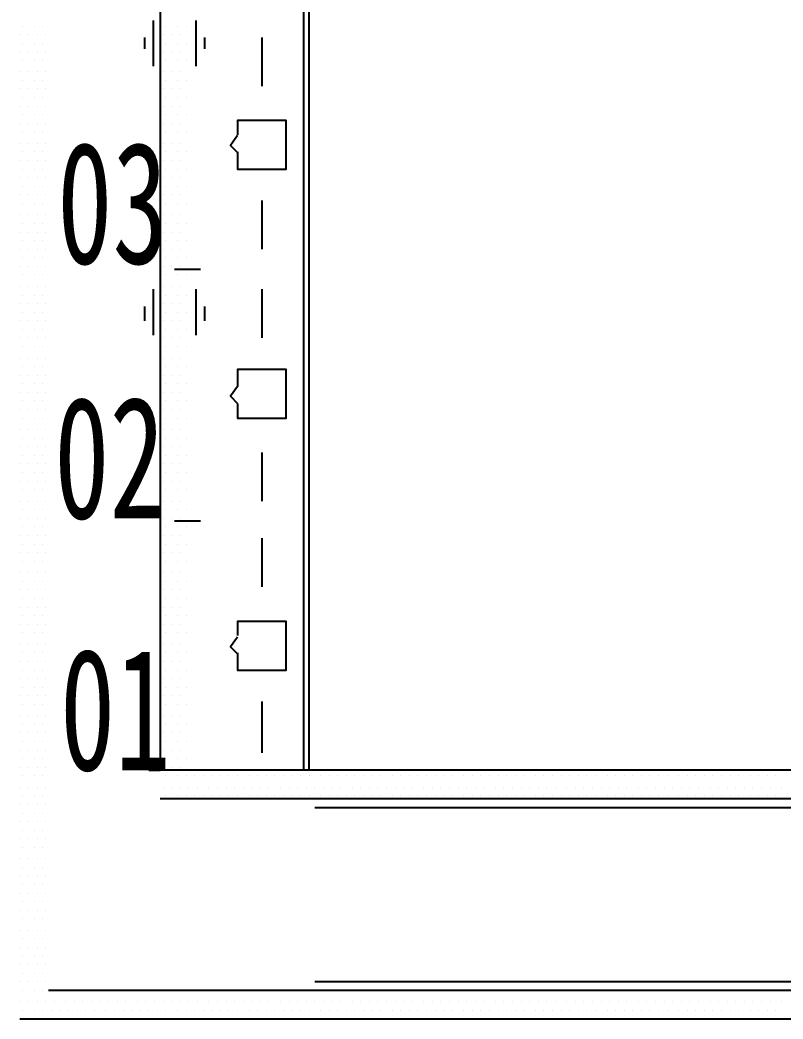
# Model space of a CAD drawing. Header units: metres. Extents: x 17 to 1264, y 17 to 859.
# Drawn here: x 324.4 to 362.8, y 132.3 to 182.6 of the extents above; entities that cross this region are included whole.
import ezdxf

# ---------------------------------------------------------------- set-up
doc = ezdxf.new("R2010")
doc.units = ezdxf.units.M
for name, color, linetype in [('LINES', 7, 'Continuous'), ('POLYLINES', 4, 'Continuous'), ('RECTS', 7, 'Continuous'), ('TEXTS', 3, 'Continuous')]:
    doc.layers.add(name, color=color, linetype=linetype)

msp = doc.modelspace()

# ---------------------------------------------------------------- linework, layer by layer
at = {"layer": 'LINES'}
for p, q in [((338.97, 144.86), (338.97, 740.16)), ((331.12, 182.59), (331.12, 180.29)), ((333.28, 182.59), (333.28, 180.29)), ((324.57, 182.3), (324.57, 182.3)), ((325.15, 182.3), (325.15, 182.3)), ((325.58, 182.3), (325.58, 182.3)), ((331.77, 182.3), (331.77, 182.3)), ((332.35, 182.3), (332.35, 182.3)), ((332.78, 182.3), (332.78, 182.3)), ((324.43, 181.87), (324.43, 181.87)), ((324.86, 181.87), (324.86, 181.87)), ((325.29, 181.87), (325.29, 181.87)), ((325.72, 181.87), (325.72, 181.87)), ((330.69, 181.73), (330.69, 181.15)), ((331.63, 181.87), (331.63, 181.87)), ((332.06, 181.87), (332.06, 181.87)), ((332.49, 181.87), (332.49, 181.87)), ((333.71, 181.73), (333.71, 181.15)), ((336.59, 181.73), (336.59, 179.28)), ((324.43, 181.01), (324.43, 181.01)), ((324.57, 181.44), (324.57, 181.44)), ((324.86, 181.01), (324.86, 181.01)), ((325.15, 181.44), (325.15, 181.44)), ((325.29, 181.01), (325.29, 181.01)), ((325.58, 181.44), (325.58, 181.44)), ((325.72, 181.01), (325.72, 181.01)), ((331.63, 181.01), (331.63, 181.01)), ((331.77, 181.44), (331.77, 181.44)), ((332.06, 181.01), (332.06, 181.01)), ((332.35, 181.44), (332.35, 181.44)), ((332.49, 181.01), (332.49, 181.01)), ((332.78, 181.44), (332.78, 181.44)), ((324.57, 180.58), (324.57, 180.58)), ((325.15, 180.58), (325.15, 180.58)), ((325.58, 180.58), (325.58, 180.58)), ((331.77, 180.58), (331.77, 180.58)), ((332.35, 180.58), (332.35, 180.58)), ((332.78, 180.58), (332.78, 180.58)), ((324.43, 180), (324.43, 180)), ((324.86, 180), (324.86, 180)), ((325.29, 180), (325.29, 180)), ((325.72, 180), (325.72, 180)), ((331.63, 180), (331.63, 180)), ((332.06, 180), (332.06, 180)), ((332.49, 180), (332.49, 180)), ((324.57, 179.57), (324.57, 179.57)), ((325.15, 179.57), (325.15, 179.57)), ((325.58, 179.57), (325.58, 179.57)), ((331.77, 179.57), (331.77, 179.57)), ((332.35, 179.57), (332.35, 179.57)), ((332.78, 179.57), (332.78, 179.57)), ((324.43, 179.14), (324.43, 179.14)), ((324.86, 179.14), (324.86, 179.14)), ((325.29, 179.14), (325.29, 179.14)), ((325.72, 179.14), (325.72, 179.14)), ((331.63, 179.14), (331.63, 179.14)), ((332.06, 179.14), (332.06, 179.14)), ((332.49, 179.14), (332.49, 179.14)), ((324.57, 178.7), (324.57, 178.7)), ((325.15, 178.7), (325.15, 178.7)), ((325.58, 178.7), (325.58, 178.7)), ((331.77, 178.7), (331.77, 178.7)), ((332.35, 178.7), (332.35, 178.7)), ((332.78, 178.7), (332.78, 178.7)), ((324.43, 178.27), (324.43, 178.27)), ((324.86, 178.27), (324.86, 178.27)), ((325.29, 178.27), (325.29, 178.27)), ((325.72, 178.27), (325.72, 178.27)), ((331.63, 178.27), (331.63, 178.27)), ((332.06, 178.27), (332.06, 178.27)), ((332.49, 178.27), (332.49, 178.27)), ((324.57, 177.84), (324.57, 177.84)), ((325.15, 177.84), (325.15, 177.84)), ((325.58, 177.84), (325.58, 177.84)), ((331.77, 177.84), (331.77, 177.84)), ((332.35, 177.84), (332.35, 177.84)), ((332.78, 177.84), (332.78, 177.84)), ((324.43, 177.41), (324.43, 177.41)), ((324.57, 176.98), (324.57, 176.98)), ((324.86, 177.41), (324.86, 177.41)), ((325.15, 176.98), (325.15, 176.98)), ((325.29, 177.41), (325.29, 177.41)), ((325.58, 176.98), (325.58, 176.98)), ((325.72, 177.41), (325.72, 177.41)), ((331.63, 177.41), (331.63, 177.41)), ((331.77, 176.98), (331.77, 176.98)), ((332.06, 177.41), (332.06, 177.41)), ((332.35, 176.98), (332.35, 176.98)), ((332.49, 177.41), (332.49, 177.41)), ((332.78, 176.98), (332.78, 176.98)), ((324.43, 176.4), (324.43, 176.4)), ((324.57, 175.97), (324.57, 175.97)), ((324.86, 176.4), (324.86, 176.4)), ((325.15, 175.97), (325.15, 175.97)), ((325.29, 176.4), (325.29, 176.4)), ((325.58, 175.97), (325.58, 175.97)), ((325.72, 176.4), (325.72, 176.4)), ((331.63, 176.4), (331.63, 176.4)), ((331.77, 175.97), (331.77, 175.97)), ((332.06, 176.4), (332.06, 176.4)), ((332.35, 175.97), (332.35, 175.97)), ((332.49, 176.4), (332.49, 176.4)), ((332.78, 175.97), (332.78, 175.97)), ((324.43, 175.54), (324.43, 175.54)), ((324.86, 175.54), (324.86, 175.54)), ((325.29, 175.54), (325.29, 175.54)), ((325.72, 175.54), (325.72, 175.54)), ((331.63, 175.54), (331.63, 175.54)), ((332.06, 175.54), (332.06, 175.54)), ((332.49, 175.54), (332.49, 175.54)), ((324.57, 175.1), (324.57, 175.1)), ((325.15, 175.1), (325.15, 175.1)), ((325.58, 175.1), (325.58, 175.1)), ((331.77, 175.1), (331.77, 175.1)), ((332.35, 175.1), (332.35, 175.1)), ((332.78, 175.1), (332.78, 175.1)), ((324.43, 174.67), (324.43, 174.67)), ((324.86, 174.67), (324.86, 174.67)), ((325.29, 174.67), (325.29, 174.67)), ((325.72, 174.67), (325.72, 174.67)), ((331.63, 174.67), (331.63, 174.67)), ((332.06, 174.67), (332.06, 174.67)), ((332.49, 174.67), (332.49, 174.67)), ((324.57, 174.24), (324.57, 174.24)), ((325.15, 174.24), (325.15, 174.24)), ((325.58, 174.24), (325.58, 174.24)), ((331.77, 174.24), (331.77, 174.24)), ((332.35, 174.24), (332.35, 174.24)), ((332.78, 174.24), (332.78, 174.24)), ((324.43, 173.81), (324.43, 173.81)), ((324.86, 173.81), (324.86, 173.81)), ((325.29, 173.81), (325.29, 173.81)), ((325.72, 173.81), (325.72, 173.81)), ((331.63, 173.81), (331.63, 173.81)), ((332.06, 173.81), (332.06, 173.81)), ((332.49, 173.81), (332.49, 173.81)), ((336.59, 173.52), (336.59, 171.07)), ((324.57, 173.38), (324.57, 173.38)), ((325.15, 173.38), (325.15, 173.38)), ((325.58, 173.38), (325.58, 173.38)), ((331.77, 173.38), (331.77, 173.38)), ((332.35, 173.38), (332.35, 173.38)), ((332.78, 173.38), (332.78, 173.38)), ((324.43, 172.8), (324.43, 172.8)), ((324.86, 172.8), (324.86, 172.8)), ((325.29, 172.8), (325.29, 172.8)), ((325.72, 172.8), (325.72, 172.8)), ((331.63, 172.8), (331.63, 172.8)), ((332.06, 172.8), (332.06, 172.8)), ((332.49, 172.8), (332.49, 172.8)), ((324.43, 171.94), (324.43, 171.94)), ((324.57, 172.37), (324.57, 172.37)), ((324.86, 171.94), (324.86, 171.94)), ((325.15, 172.37), (325.15, 172.37)), ((325.29, 171.94), (325.29, 171.94)), ((325.58, 172.37), (325.58, 172.37)), ((325.72, 171.94), (325.72, 171.94)), ((331.63, 171.94), (331.63, 171.94)), ((331.77, 172.37), (331.77, 172.37)), ((332.06, 171.94), (332.06, 171.94)), ((332.35, 172.37), (332.35, 172.37)), ((332.49, 171.94), (332.49, 171.94)), ((332.78, 172.37), (332.78, 172.37)), ((324.57, 171.5), (324.57, 171.5)), ((325.15, 171.5), (325.15, 171.5)), ((325.58, 171.5), (325.58, 171.5)), ((331.77, 171.5), (331.77, 171.5)), ((332.35, 171.5), (332.35, 171.5)), ((332.78, 171.5), (332.78, 171.5)), ((324.43, 171.07), (324.43, 171.07)), ((324.86, 171.07), (324.86, 171.07)), ((325.29, 171.07), (325.29, 171.07)), ((325.72, 171.07), (325.72, 171.07)), ((331.63, 171.07), (331.63, 171.07)), ((332.06, 171.07), (332.06, 171.07)), ((332.49, 171.07), (332.49, 171.07)), ((324.57, 170.64), (324.57, 170.64)), ((325.15, 170.64), (325.15, 170.64)), ((325.58, 170.64), (325.58, 170.64)), ((331.77, 170.64), (331.77, 170.64)), ((332.35, 170.64), (332.35, 170.64)), ((332.78, 170.64), (332.78, 170.64)), ((324.43, 170.21), (324.43, 170.21)), ((324.86, 170.21), (324.86, 170.21)), ((325.29, 170.21), (325.29, 170.21)), ((325.72, 170.21), (325.72, 170.21)), ((331.63, 170.21), (331.63, 170.21)), ((332.06, 170.21), (332.06, 170.21)), ((333.5, 170.06), (332.2, 170.06)), ((332.49, 170.21), (332.49, 170.21)), ((324.57, 169.78), (324.57, 169.78)), ((325.15, 169.78), (325.15, 169.78)), ((325.58, 169.78), (325.58, 169.78)), ((331.77, 169.78), (331.77, 169.78)), ((332.35, 169.78), (332.35, 169.78)), ((332.78, 169.78), (332.78, 169.78)), ((324.43, 169.2), (324.43, 169.2)), ((324.86, 169.2), (324.86, 169.2)), ((325.29, 169.2), (325.29, 169.2)), ((325.72, 169.2), (325.72, 169.2)), ((331.12, 169.06), (331.12, 166.75)), ((331.63, 169.2), (331.63, 169.2)), ((332.06, 169.2), (332.06, 169.2)), ((332.49, 169.2), (332.49, 169.2)), ((333.28, 169.06), (333.28, 166.75)), ((336.59, 169.06), (336.59, 166.61)), ((324.57, 168.77), (324.57, 168.77)), ((325.15, 168.77), (325.15, 168.77)), ((325.58, 168.77), (325.58, 168.77)), ((331.77, 168.77), (331.77, 168.77)), ((332.35, 168.77), (332.35, 168.77)), ((332.78, 168.77), (332.78, 168.77)), ((324.43, 168.34), (324.43, 168.34)), ((324.86, 168.34), (324.86, 168.34)), ((325.29, 168.34), (325.29, 168.34)), ((325.72, 168.34), (325.72, 168.34)), ((330.69, 168.19), (330.69, 167.47)), ((331.63, 168.34), (331.63, 168.34)), ((332.06, 168.34), (332.06, 168.34)), ((332.49, 168.34), (332.49, 168.34)), ((333.71, 168.19), (333.71, 167.47)), ((324.43, 167.47), (324.43, 167.47)), ((324.57, 167.9), (324.57, 167.9)), ((324.86, 167.47), (324.86, 167.47)), ((325.15, 167.9), (325.15, 167.9)), ((325.29, 167.47), (325.29, 167.47)), ((325.58, 167.9), (325.58, 167.9)), ((325.72, 167.47), (325.72, 167.47)), ((331.63, 167.47), (331.63, 167.47)), ((331.77, 167.9), (331.77, 167.9)), ((332.06, 167.47), (332.06, 167.47)), ((332.35, 167.9), (332.35, 167.9)), ((332.49, 167.47), (332.49, 167.47)), ((332.78, 167.9), (332.78, 167.9)), ((324.57, 167.04), (324.57, 167.04)), ((325.15, 167.04), (325.15, 167.04)), ((325.58, 167.04), (325.58, 167.04)), ((331.77, 167.04), (331.77, 167.04)), ((332.35, 167.04), (332.35, 167.04)), ((332.78, 167.04), (332.78, 167.04)), ((324.43, 166.61), (324.43, 166.61)), ((324.86, 166.61), (324.86, 166.61)), ((325.29, 166.61), (325.29, 166.61)), ((325.72, 166.61), (325.72, 166.61)), ((331.63, 166.61), (331.63, 166.61)), ((332.06, 166.61), (332.06, 166.61)), ((332.49, 166.61), (332.49, 166.61)), ((324.57, 166.18), (324.57, 166.18)), ((325.15, 166.18), (325.15, 166.18)), ((325.58, 166.18), (325.58, 166.18)), ((331.77, 166.18), (331.77, 166.18)), ((332.35, 166.18), (332.35, 166.18)), ((332.78, 166.18), (332.78, 166.18)), ((324.43, 165.6), (324.43, 165.6)), ((324.86, 165.6), (324.86, 165.6)), ((325.29, 165.6), (325.29, 165.6)), ((325.72, 165.6), (325.72, 165.6)), ((331.63, 165.6), (331.63, 165.6)), ((332.06, 165.6), (332.06, 165.6)), ((332.49, 165.6), (332.49, 165.6)), ((324.57, 165.17), (324.57, 165.17)), ((325.15, 165.17), (325.15, 165.17)), ((325.58, 165.17), (325.58, 165.17)), ((331.77, 165.17), (331.77, 165.17)), ((332.35, 165.17), (332.35, 165.17)), ((332.78, 165.17), (332.78, 165.17)), ((324.43, 164.74), (324.43, 164.74)), ((324.86, 164.74), (324.86, 164.74)), ((325.29, 164.74), (325.29, 164.74)), ((325.72, 164.74), (325.72, 164.74)), ((331.63, 164.74), (331.63, 164.74)), ((332.06, 164.74), (332.06, 164.74)), ((332.49, 164.74), (332.49, 164.74)), ((324.57, 164.3), (324.57, 164.3)), ((325.15, 164.3), (325.15, 164.3)), ((325.58, 164.3), (325.58, 164.3)), ((331.77, 164.3), (331.77, 164.3)), ((332.35, 164.3), (332.35, 164.3)), ((332.78, 164.3), (332.78, 164.3)), ((324.43, 163.87), (324.43, 163.87)), ((324.57, 163.44), (324.57, 163.44)), ((324.86, 163.87), (324.86, 163.87)), ((325.15, 163.44), (325.15, 163.44)), ((325.29, 163.87), (325.29, 163.87)), ((325.58, 163.44), (325.58, 163.44)), ((325.72, 163.87), (325.72, 163.87)), ((331.63, 163.87), (331.63, 163.87)), ((331.77, 163.44), (331.77, 163.44)), ((332.06, 163.87), (332.06, 163.87)), ((332.35, 163.44), (332.35, 163.44)), ((332.49, 163.87), (332.49, 163.87)), ((332.78, 163.44), (332.78, 163.44)), ((324.43, 163.01), (324.43, 163.01)), ((324.86, 163.01), (324.86, 163.01)), ((325.29, 163.01), (325.29, 163.01)), ((325.72, 163.01), (325.72, 163.01)), ((331.63, 163.01), (331.63, 163.01)), ((332.06, 163.01), (332.06, 163.01)), ((332.49, 163.01), (332.49, 163.01)), ((324.57, 162.58), (324.57, 162.58)), ((325.15, 162.58), (325.15, 162.58)), ((325.58, 162.58), (325.58, 162.58)), ((331.77, 162.58), (331.77, 162.58)), ((332.35, 162.58), (332.35, 162.58)), ((332.78, 162.58), (332.78, 162.58)), ((324.43, 162), (324.43, 162)), ((324.86, 162), (324.86, 162)), ((325.29, 162), (325.29, 162)), ((325.72, 162), (325.72, 162)), ((331.63, 162), (331.63, 162)), ((332.06, 162), (332.06, 162)), ((332.49, 162), (332.49, 162)), ((324.57, 161.57), (324.57, 161.57)), ((325.15, 161.57), (325.15, 161.57)), ((325.58, 161.57), (325.58, 161.57)), ((331.77, 161.57), (331.77, 161.57)), ((332.35, 161.57), (332.35, 161.57)), ((332.78, 161.57), (332.78, 161.57)), ((324.43, 161.14), (324.43, 161.14)), ((324.86, 161.14), (324.86, 161.14)), ((325.29, 161.14), (325.29, 161.14)), ((325.72, 161.14), (325.72, 161.14)), ((331.63, 161.14), (331.63, 161.14)), ((332.06, 161.14), (332.06, 161.14)), ((332.49, 161.14), (332.49, 161.14)), ((324.57, 160.7), (324.57, 160.7)), ((325.15, 160.7), (325.15, 160.7)), ((325.58, 160.7), (325.58, 160.7)), ((331.77, 160.7), (331.77, 160.7)), ((332.35, 160.7), (332.35, 160.7)), ((332.78, 160.7), (332.78, 160.7)), ((336.59, 160.85), (336.59, 158.4)), ((324.43, 160.27), (324.43, 160.27)), ((324.86, 160.27), (324.86, 160.27)), ((325.29, 160.27), (325.29, 160.27)), ((325.72, 160.27), (325.72, 160.27)), ((331.63, 160.27), (331.63, 160.27)), ((332.06, 160.27), (332.06, 160.27)), ((332.49, 160.27), (332.49, 160.27)), ((324.43, 159.41), (324.43, 159.41)), ((324.57, 159.84), (324.57, 159.84)), ((324.86, 159.41), (324.86, 159.41)), ((325.15, 159.84), (325.15, 159.84)), ((325.29, 159.41), (325.29, 159.41)), ((325.58, 159.84), (325.58, 159.84)), ((325.72, 159.41), (325.72, 159.41)), ((331.63, 159.41), (331.63, 159.41)), ((331.77, 159.84), (331.77, 159.84)), ((332.06, 159.41), (332.06, 159.41)), ((332.35, 159.84), (332.35, 159.84)), ((332.49, 159.41), (332.49, 159.41)), ((332.78, 159.84), (332.78, 159.84)), ((324.57, 158.98), (324.57, 158.98)), ((325.15, 158.98), (325.15, 158.98)), ((325.58, 158.98), (325.58, 158.98)), ((331.77, 158.98), (331.77, 158.98)), ((332.35, 158.98), (332.35, 158.98)), ((332.78, 158.98), (332.78, 158.98)), ((324.43, 158.4), (324.43, 158.4)), ((324.86, 158.4), (324.86, 158.4)), ((325.29, 158.4), (325.29, 158.4)), ((325.72, 158.4), (325.72, 158.4)), ((331.63, 158.4), (331.63, 158.4)), ((332.06, 158.4), (332.06, 158.4)), ((332.49, 158.4), (332.49, 158.4)), ((324.57, 157.97), (324.57, 157.97)), ((325.15, 157.97), (325.15, 157.97)), ((325.58, 157.97), (325.58, 157.97)), ((331.77, 157.97), (331.77, 157.97)), ((332.35, 157.97), (332.35, 157.97)), ((332.78, 157.97), (332.78, 157.97)), ((324.43, 157.54), (324.43, 157.54)), ((324.86, 157.54), (324.86, 157.54)), ((325.29, 157.54), (325.29, 157.54)), ((325.72, 157.54), (325.72, 157.54)), ((331.63, 157.54), (331.63, 157.54)), ((332.06, 157.54), (332.06, 157.54)), ((333.5, 157.39), (332.2, 157.39)), ((332.49, 157.54), (332.49, 157.54)), ((324.57, 157.1), (324.57, 157.1)), ((325.15, 157.1), (325.15, 157.1)), ((325.58, 157.1), (325.58, 157.1)), ((331.77, 157.1), (331.77, 157.1)), ((332.35, 157.1), (332.35, 157.1)), ((332.78, 157.1), (332.78, 157.1)), ((324.43, 156.67), (324.43, 156.67)), ((324.86, 156.67), (324.86, 156.67)), ((325.29, 156.67), (325.29, 156.67)), ((325.72, 156.67), (325.72, 156.67)), ((331.63, 156.67), (331.63, 156.67)), ((332.06, 156.67), (332.06, 156.67)), ((332.49, 156.67), (332.49, 156.67)), ((336.59, 156.53), (336.59, 154.08)), ((324.57, 156.24), (324.57, 156.24)), ((325.15, 156.24), (325.15, 156.24)), ((325.58, 156.24), (325.58, 156.24)), ((331.77, 156.24), (331.77, 156.24)), ((332.35, 156.24), (332.35, 156.24)), ((332.78, 156.24), (332.78, 156.24)), ((324.43, 155.81), (324.43, 155.81)), ((324.57, 155.38), (324.57, 155.38)), ((324.86, 155.81), (324.86, 155.81)), ((325.15, 155.38), (325.15, 155.38)), ((325.29, 155.81), (325.29, 155.81)), ((325.58, 155.38), (325.58, 155.38)), ((325.72, 155.81), (325.72, 155.81)), ((331.63, 155.81), (331.63, 155.81)), ((331.77, 155.38), (331.77, 155.38)), ((332.06, 155.81), (332.06, 155.81)), ((332.35, 155.38), (332.35, 155.38)), ((332.49, 155.81), (332.49, 155.81)), ((332.78, 155.38), (332.78, 155.38)), ((324.43, 154.8), (324.43, 154.8)), ((324.57, 154.37), (324.57, 154.37)), ((324.86, 154.8), (324.86, 154.8)), ((325.15, 154.37), (325.15, 154.37)), ((325.29, 154.8), (325.29, 154.8)), ((325.58, 154.37), (325.58, 154.37)), ((325.72, 154.8), (325.72, 154.8)), ((331.63, 154.8), (331.63, 154.8)), ((331.77, 154.37), (331.77, 154.37)), ((332.06, 154.8), (332.06, 154.8)), ((332.35, 154.37), (332.35, 154.37)), ((332.49, 154.8), (332.49, 154.8)), ((332.78, 154.37), (332.78, 154.37)), ((324.43, 153.94), (324.43, 153.94)), ((324.86, 153.94), (324.86, 153.94)), ((325.29, 153.94), (325.29, 153.94)), ((325.72, 153.94), (325.72, 153.94)), ((331.63, 153.94), (331.63, 153.94)), ((332.06, 153.94), (332.06, 153.94)), ((332.49, 153.94), (332.49, 153.94)), ((324.57, 153.5), (324.57, 153.5)), ((325.15, 153.5), (325.15, 153.5)), ((325.58, 153.5), (325.58, 153.5)), ((331.77, 153.5), (331.77, 153.5)), ((332.35, 153.5), (332.35, 153.5)), ((332.78, 153.5), (332.78, 153.5)), ((324.43, 153.07), (324.43, 153.07)), ((324.86, 153.07), (324.86, 153.07)), ((325.29, 153.07), (325.29, 153.07)), ((325.72, 153.07), (325.72, 153.07)), ((331.63, 153.07), (331.63, 153.07)), ((332.06, 153.07), (332.06, 153.07)), ((332.49, 153.07), (332.49, 153.07)), ((324.57, 152.64), (324.57, 152.64)), ((325.15, 152.64), (325.15, 152.64)), ((325.58, 152.64), (325.58, 152.64)), ((331.77, 152.64), (331.77, 152.64)), ((332.35, 152.64), (332.35, 152.64)), ((332.78, 152.64), (332.78, 152.64)), ((324.43, 152.21), (324.43, 152.21)), ((324.86, 152.21), (324.86, 152.21)), ((325.29, 152.21), (325.29, 152.21)), ((325.72, 152.21), (325.72, 152.21)), ((331.63, 152.21), (331.63, 152.21)), ((332.06, 152.21), (332.06, 152.21)), ((332.49, 152.21), (332.49, 152.21)), ((324.57, 151.78), (324.57, 151.78)), ((325.15, 151.78), (325.15, 151.78)), ((325.58, 151.78), (325.58, 151.78)), ((331.77, 151.78), (331.77, 151.78)), ((332.35, 151.78), (332.35, 151.78)), ((332.78, 151.78), (332.78, 151.78)), ((324.43, 151.2), (324.43, 151.2)), ((324.86, 151.2), (324.86, 151.2)), ((325.29, 151.2), (325.29, 151.2)), ((325.72, 151.2), (325.72, 151.2)), ((331.63, 151.2), (331.63, 151.2)), ((332.06, 151.2), (332.06, 151.2)), ((332.49, 151.2), (332.49, 151.2)), ((324.43, 150.34), (324.43, 150.34)), ((324.57, 150.77), (324.57, 150.77)), ((324.86, 150.34), (324.86, 150.34)), ((325.15, 150.77), (325.15, 150.77)), ((325.29, 150.34), (325.29, 150.34)), ((325.58, 150.77), (325.58, 150.77)), ((325.72, 150.34), (325.72, 150.34)), ((331.63, 150.34), (331.63, 150.34)), ((331.77, 150.77), (331.77, 150.77)), ((332.06, 150.34), (332.06, 150.34)), ((332.35, 150.77), (332.35, 150.77)), ((332.49, 150.34), (332.49, 150.34)), ((332.78, 150.77), (332.78, 150.77)), ((324.57, 149.9), (324.57, 149.9)), ((325.15, 149.9), (325.15, 149.9)), ((325.58, 149.9), (325.58, 149.9)), ((331.77, 149.9), (331.77, 149.9)), ((332.35, 149.9), (332.35, 149.9)), ((332.78, 149.9), (332.78, 149.9)), ((324.43, 149.47), (324.43, 149.47)), ((324.86, 149.47), (324.86, 149.47)), ((325.29, 149.47), (325.29, 149.47)), ((325.72, 149.47), (325.72, 149.47)), ((331.63, 149.47), (331.63, 149.47)), ((332.06, 149.47), (332.06, 149.47)), ((332.49, 149.47), (332.49, 149.47)), ((324.57, 149.04), (324.57, 149.04)), ((325.15, 149.04), (325.15, 149.04)), ((325.58, 149.04), (325.58, 149.04)), ((331.77, 149.04), (331.77, 149.04)), ((332.35, 149.04), (332.35, 149.04)), ((332.78, 149.04), (332.78, 149.04)), ((324.43, 148.61), (324.43, 148.61)), ((324.86, 148.61), (324.86, 148.61)), ((325.29, 148.61), (325.29, 148.61)), ((325.72, 148.61), (325.72, 148.61)), ((331.63, 148.61), (331.63, 148.61)), ((332.06, 148.61), (332.06, 148.61)), ((332.49, 148.61), (332.49, 148.61)), ((336.59, 148.32), (336.59, 145.73)), ((324.57, 148.18), (324.57, 148.18)), ((325.15, 148.18), (325.15, 148.18)), ((325.58, 148.18), (325.58, 148.18)), ((331.77, 148.18), (331.77, 148.18)), ((332.35, 148.18), (332.35, 148.18)), ((332.78, 148.18), (332.78, 148.18)), ((324.43, 147.6), (324.43, 147.6)), ((324.86, 147.6), (324.86, 147.6)), ((325.29, 147.6), (325.29, 147.6)), ((325.72, 147.6), (325.72, 147.6)), ((331.63, 147.6), (331.63, 147.6)), ((332.06, 147.6), (332.06, 147.6)), ((332.49, 147.6), (332.49, 147.6)), ((324.57, 147.17), (324.57, 147.17)), ((325.15, 147.17), (325.15, 147.17)), ((325.58, 147.17), (325.58, 147.17)), ((331.77, 147.17), (331.77, 147.17)), ((332.35, 147.17), (332.35, 147.17)), ((332.78, 147.17), (332.78, 147.17)), ((324.43, 146.74), (324.43, 146.74)), ((324.57, 146.3), (324.57, 146.3)), ((324.86, 146.74), (324.86, 146.74)), ((325.15, 146.3), (325.15, 146.3)), ((325.29, 146.74), (325.29, 146.74)), ((325.58, 146.3), (325.58, 146.3)), ((325.72, 146.74), (325.72, 146.74)), ((331.63, 146.74), (331.63, 146.74)), ((331.77, 146.3), (331.77, 146.3)), ((332.06, 146.74), (332.06, 146.74)), ((332.35, 146.3), (332.35, 146.3)), ((332.49, 146.74), (332.49, 146.74)), ((332.78, 146.3), (332.78, 146.3)), ((324.43, 145.87), (324.43, 145.87)), ((324.86, 145.87), (324.86, 145.87)), ((325.29, 145.87), (325.29, 145.87)), ((325.72, 145.87), (325.72, 145.87)), ((331.63, 145.87), (331.63, 145.87)), ((332.06, 145.87), (332.06, 145.87)), ((332.49, 145.87), (332.49, 145.87)), ((324.57, 145.44), (324.57, 145.44)), ((325.15, 145.44), (325.15, 145.44)), ((325.58, 145.44), (325.58, 145.44)), ((331.77, 145.44), (331.77, 145.44)), ((332.35, 145.44), (332.35, 145.44)), ((332.78, 145.44), (332.78, 145.44)), ((324.43, 145.01), (324.43, 145.01)), ((324.86, 145.01), (324.86, 145.01)), ((325.29, 145.01), (325.29, 145.01)), ((325.72, 145.01), (325.72, 145.01)), ((330.91, 144.86), (331.48, 144.86)), ((332.92, 144.86), (331.48, 144.86)), ((331.63, 145.01), (331.63, 145.01)), ((332.06, 145.01), (332.06, 145.01)), ((333.5, 144.86), (332.2, 144.86)), ((332.49, 145.01), (332.49, 145.01)), ((324.57, 144.58), (324.57, 144.58)), ((325.15, 144.58), (325.15, 144.58)), ((325.58, 144.58), (325.58, 144.58)), ((331.77, 144.58), (331.77, 144.58)), ((332.35, 144.58), (332.35, 144.58)), ((332.78, 144.58), (332.78, 144.58)), ((333.21, 144.58), (333.21, 144.58)), ((333.64, 144.58), (333.64, 144.58)), ((334.07, 144.58), (334.07, 144.58)), ((334.51, 144.58), (334.51, 144.58)), ((334.94, 144.58), (334.94, 144.58)), ((335.37, 144.58), (335.37, 144.58)), ((335.95, 144.58), (335.95, 144.58)), ((336.38, 144.58), (336.38, 144.58)), ((336.81, 144.58), (336.81, 144.58)), ((337.24, 144.58), (337.24, 144.58)), ((337.67, 144.58), (337.67, 144.58)), ((338.11, 144.58), (338.11, 144.58)), ((338.54, 144.58), (338.54, 144.58)), ((338.97, 144.58), (338.97, 144.58)), ((339.55, 144.58), (339.55, 144.58)), ((339.98, 144.58), (339.98, 144.58)), ((340.41, 144.58), (340.41, 144.58)), ((340.84, 144.58), (340.84, 144.58)), ((341.27, 144.58), (341.27, 144.58)), ((341.71, 144.58), (341.71, 144.58)), ((342.14, 144.58), (342.14, 144.58)), ((342.57, 144.58), (342.57, 144.58)), ((343.15, 144.58), (343.15, 144.58)), ((343.58, 144.58), (343.58, 144.58)), ((344.01, 144.58), (344.01, 144.58)), ((344.44, 144.58), (344.44, 144.58)), ((344.87, 144.58), (344.87, 144.58)), ((345.31, 144.58), (345.31, 144.58)), ((345.74, 144.58), (345.74, 144.58)), ((346.17, 144.58), (346.17, 144.58)), ((346.75, 144.58), (346.75, 144.58)), ((347.18, 144.58), (347.18, 144.58)), ((347.61, 144.58), (347.61, 144.58)), ((348.04, 144.58), (348.04, 144.58)), ((348.47, 144.58), (348.47, 144.58)), ((348.91, 144.58), (348.91, 144.58)), ((349.34, 144.58), (349.34, 144.58)), ((349.77, 144.58), (349.77, 144.58)), ((350.35, 144.58), (350.35, 144.58)), ((350.78, 144.58), (350.78, 144.58)), ((351.21, 144.58), (351.21, 144.58)), ((351.64, 144.58), (351.64, 144.58)), ((352.07, 144.58), (352.07, 144.58)), ((352.51, 144.58), (352.51, 144.58)), ((352.94, 144.58), (352.94, 144.58)), ((353.37, 144.58), (353.37, 144.58)), ((353.95, 144.58), (353.95, 144.58)), ((354.38, 144.58), (354.38, 144.58)), ((354.81, 144.58), (354.81, 144.58)), ((355.24, 144.58), (355.24, 144.58)), ((355.67, 144.58), (355.67, 144.58)), ((356.11, 144.58), (356.11, 144.58)), ((356.54, 144.58), (356.54, 144.58)), ((356.97, 144.58), (356.97, 144.58)), ((357.55, 144.58), (357.55, 144.58)), ((357.98, 144.58), (357.98, 144.58)), ((358.41, 144.58), (358.41, 144.58)), ((358.84, 144.58), (358.84, 144.58)), ((359.27, 144.58), (359.27, 144.58)), ((359.71, 144.58), (359.71, 144.58)), ((360.14, 144.58), (360.14, 144.58)), ((360.57, 144.58), (360.57, 144.58)), ((361.15, 144.58), (361.15, 144.58)), ((361.58, 144.58), (361.58, 144.58)), ((362.01, 144.58), (362.01, 144.58)), ((362.44, 144.58), (362.44, 144.58)), ((324.43, 144), (324.43, 144)), ((324.86, 144), (324.86, 144)), ((325.29, 144), (325.29, 144)), ((325.72, 144), (325.72, 144)), ((331.63, 144), (331.63, 144)), ((332.06, 144), (332.06, 144)), ((332.49, 144), (332.49, 144)), ((332.92, 144), (332.92, 144)), ((333.35, 144), (333.35, 144)), ((333.93, 144), (333.93, 144)), ((334.36, 144), (334.36, 144)), ((334.79, 144), (334.79, 144)), ((335.23, 144), (335.23, 144)), ((335.66, 144), (335.66, 144)), ((336.09, 144), (336.09, 144)), ((336.52, 144), (336.52, 144)), ((336.95, 144), (336.95, 144)), ((337.53, 144), (337.53, 144)), ((337.96, 144), (337.96, 144)), ((338.39, 144), (338.39, 144)), ((338.83, 144), (338.83, 144)), ((339.26, 144), (339.26, 144)), ((339.69, 144), (339.69, 144)), ((340.12, 144), (340.12, 144)), ((340.55, 144), (340.55, 144)), ((341.13, 144), (341.13, 144)), ((341.56, 144), (341.56, 144)), ((341.99, 144), (341.99, 144)), ((342.43, 144), (342.43, 144)), ((342.86, 144), (342.86, 144)), ((343.29, 144), (343.29, 144)), ((343.72, 144), (343.72, 144)), ((344.15, 144), (344.15, 144)), ((344.73, 144), (344.73, 144)), ((345.16, 144), (345.16, 144)), ((345.59, 144), (345.59, 144)), ((346.03, 144), (346.03, 144)), ((346.46, 144), (346.46, 144)), ((346.89, 144), (346.89, 144)), ((347.32, 144), (347.32, 144)), ((347.75, 144), (347.75, 144)), ((348.33, 144), (348.33, 144)), ((348.76, 144), (348.76, 144)), ((349.19, 144), (349.19, 144)), ((349.63, 144), (349.63, 144)), ((350.06, 144), (350.06, 144)), ((350.49, 144), (350.49, 144)), ((350.92, 144), (350.92, 144)), ((351.35, 144), (351.35, 144)), ((351.93, 144), (351.93, 144)), ((352.36, 144), (352.36, 144)), ((352.79, 144), (352.79, 144)), ((353.23, 144), (353.23, 144)), ((353.66, 144), (353.66, 144)), ((354.09, 144), (354.09, 144)), ((354.52, 144), (354.52, 144)), ((354.95, 144), (354.95, 144)), ((355.53, 144), (355.53, 144)), ((355.96, 144), (355.96, 144)), ((356.39, 144), (356.39, 144)), ((356.83, 144), (356.83, 144)), ((357.26, 144), (357.26, 144)), ((357.69, 144), (357.69, 144)), ((358.12, 144), (358.12, 144)), ((358.55, 144), (358.55, 144)), ((359.13, 144), (359.13, 144)), ((359.56, 144), (359.56, 144)), ((359.99, 144), (359.99, 144)), ((360.43, 144), (360.43, 144)), ((360.86, 144), (360.86, 144)), ((361.29, 144), (361.29, 144)), ((361.72, 144), (361.72, 144)), ((362.15, 144), (362.15, 144)), ((362.73, 144), (362.73, 144)), ((324.57, 143.57), (324.57, 143.57)), ((325.15, 143.57), (325.15, 143.57)), ((325.58, 143.57), (325.58, 143.57)), ((331.77, 143.57), (331.77, 143.57)), ((332.35, 143.57), (332.35, 143.57)), ((332.78, 143.57), (332.78, 143.57)), ((333.21, 143.57), (333.21, 143.57)), ((333.64, 143.57), (333.64, 143.57)), ((334.07, 143.57), (334.07, 143.57)), ((334.51, 143.57), (334.51, 143.57)), ((334.94, 143.57), (334.94, 143.57)), ((335.37, 143.57), (335.37, 143.57)), ((335.95, 143.57), (335.95, 143.57)), ((336.38, 143.57), (336.38, 143.57)), ((336.81, 143.57), (336.81, 143.57)), ((337.24, 143.57), (337.24, 143.57)), ((337.67, 143.57), (337.67, 143.57)), ((338.11, 143.57), (338.11, 143.57)), ((338.54, 143.57), (338.54, 143.57)), ((338.97, 143.57), (338.97, 143.57)), ((339.55, 143.57), (339.55, 143.57)), ((339.98, 143.57), (339.98, 143.57)), ((340.41, 143.57), (340.41, 143.57)), ((340.84, 143.57), (340.84, 143.57)), ((341.27, 143.57), (341.27, 143.57)), ((341.71, 143.57), (341.71, 143.57)), ((342.14, 143.57), (342.14, 143.57)), ((342.57, 143.57), (342.57, 143.57)), ((343.15, 143.57), (343.15, 143.57)), ((343.58, 143.57), (343.58, 143.57)), ((344.01, 143.57), (344.01, 143.57)), ((344.44, 143.57), (344.44, 143.57)), ((344.87, 143.57), (344.87, 143.57)), ((345.31, 143.57), (345.31, 143.57)), ((345.74, 143.57), (345.74, 143.57)), ((346.17, 143.57), (346.17, 143.57)), ((346.75, 143.57), (346.75, 143.57)), ((347.18, 143.57), (347.18, 143.57)), ((347.61, 143.57), (347.61, 143.57)), ((348.04, 143.57), (348.04, 143.57)), ((348.47, 143.57), (348.47, 143.57)), ((348.91, 143.57), (348.91, 143.57)), ((349.34, 143.57), (349.34, 143.57)), ((349.77, 143.57), (349.77, 143.57)), ((350.35, 143.57), (350.35, 143.57)), ((350.78, 143.57), (350.78, 143.57)), ((351.21, 143.57), (351.21, 143.57)), ((351.64, 143.57), (351.64, 143.57)), ((352.07, 143.57), (352.07, 143.57)), ((352.51, 143.57), (352.51, 143.57)), ((352.94, 143.57), (352.94, 143.57)), ((353.37, 143.57), (353.37, 143.57)), ((353.95, 143.57), (353.95, 143.57)), ((354.38, 143.57), (354.38, 143.57)), ((354.81, 143.57), (354.81, 143.57)), ((355.24, 143.57), (355.24, 143.57)), ((355.67, 143.57), (355.67, 143.57)), ((356.11, 143.57), (356.11, 143.57)), ((356.54, 143.57), (356.54, 143.57)), ((356.97, 143.57), (356.97, 143.57)), ((357.55, 143.57), (357.55, 143.57)), ((357.98, 143.57), (357.98, 143.57)), ((358.41, 143.57), (358.41, 143.57)), ((358.84, 143.57), (358.84, 143.57)), ((359.27, 143.57), (359.27, 143.57)), ((359.71, 143.57), (359.71, 143.57)), ((360.14, 143.57), (360.14, 143.57)), ((360.57, 143.57), (360.57, 143.57)), ((361.15, 143.57), (361.15, 143.57)), ((361.58, 143.57), (361.58, 143.57)), ((362.01, 143.57), (362.01, 143.57)), ((362.44, 143.57), (362.44, 143.57)), ((324.43, 143.14), (324.43, 143.14)), ((324.86, 143.14), (324.86, 143.14)), ((325.29, 143.14), (325.29, 143.14)), ((325.72, 143.14), (325.72, 143.14)), ((324.43, 142.27), (324.43, 142.27)), ((324.57, 142.7), (324.57, 142.7)), ((324.86, 142.27), (324.86, 142.27)), ((325.15, 142.7), (325.15, 142.7)), ((325.29, 142.27), (325.29, 142.27)), ((325.58, 142.7), (325.58, 142.7)), ((325.72, 142.27), (325.72, 142.27)), ((324.57, 141.84), (324.57, 141.84)), ((325.15, 141.84), (325.15, 141.84)), ((325.58, 141.84), (325.58, 141.84)), ((324.43, 141.41), (324.43, 141.41)), ((324.86, 141.41), (324.86, 141.41)), ((325.29, 141.41), (325.29, 141.41)), ((325.72, 141.41), (325.72, 141.41)), ((324.57, 140.98), (324.57, 140.98)), ((325.15, 140.98), (325.15, 140.98)), ((325.58, 140.98), (325.58, 140.98)), ((324.43, 140.4), (324.43, 140.4)), ((324.86, 140.4), (324.86, 140.4)), ((325.29, 140.4), (325.29, 140.4)), ((325.72, 140.4), (325.72, 140.4)), ((324.57, 139.97), (324.57, 139.97)), ((325.15, 139.97), (325.15, 139.97)), ((325.58, 139.97), (325.58, 139.97)), ((324.43, 139.54), (324.43, 139.54)), ((324.86, 139.54), (324.86, 139.54)), ((325.29, 139.54), (325.29, 139.54)), ((325.72, 139.54), (325.72, 139.54)), ((324.57, 139.1), (324.57, 139.1)), ((325.15, 139.1), (325.15, 139.1)), ((325.58, 139.1), (325.58, 139.1)), ((324.43, 138.67), (324.43, 138.67)), ((324.86, 138.67), (324.86, 138.67)), ((325.29, 138.67), (325.29, 138.67)), ((325.72, 138.67), (325.72, 138.67)), ((324.43, 137.81), (324.43, 137.81)), ((324.57, 138.24), (324.57, 138.24)), ((324.86, 137.81), (324.86, 137.81)), ((325.15, 138.24), (325.15, 138.24)), ((325.29, 137.81), (325.29, 137.81)), ((325.58, 138.24), (325.58, 138.24)), ((325.72, 137.81), (325.72, 137.81)), ((324.57, 137.38), (324.57, 137.38)), ((325.15, 137.38), (325.15, 137.38)), ((325.58, 137.38), (325.58, 137.38)), ((324.43, 136.8), (324.43, 136.8)), ((324.86, 136.8), (324.86, 136.8)), ((325.29, 136.8), (325.29, 136.8)), ((325.72, 136.8), (325.72, 136.8)), ((324.57, 136.37), (324.57, 136.37)), ((325.15, 136.37), (325.15, 136.37)), ((325.58, 136.37), (325.58, 136.37)), ((324.43, 135.94), (324.43, 135.94)), ((324.86, 135.94), (324.86, 135.94)), ((325.29, 135.94), (325.29, 135.94)), ((325.72, 135.94), (325.72, 135.94)), ((324.57, 135.5), (324.57, 135.5)), ((325.15, 135.5), (325.15, 135.5)), ((325.58, 135.5), (325.58, 135.5)), ((324.43, 135.07), (324.43, 135.07)), ((324.86, 135.07), (324.86, 135.07)), ((325.29, 135.07), (325.29, 135.07)), ((325.72, 135.07), (325.72, 135.07)), ((324.57, 134.64), (324.57, 134.64)), ((325.15, 134.64), (325.15, 134.64)), ((325.58, 134.64), (325.58, 134.64)), ((324.43, 134.21), (324.43, 134.21)), ((324.57, 133.78), (324.57, 133.78)), ((324.86, 134.21), (324.86, 134.21)), ((325.15, 133.78), (325.15, 133.78)), ((325.29, 134.21), (325.29, 134.21)), ((325.58, 133.78), (325.58, 133.78)), ((325.72, 134.21), (325.72, 134.21)), ((326.01, 133.78), (326.01, 133.78)), ((326.44, 133.78), (326.44, 133.78)), ((326.87, 133.78), (326.87, 133.78)), ((327.31, 133.78), (327.31, 133.78)), ((327.74, 133.78), (327.74, 133.78)), ((328.17, 133.78), (328.17, 133.78)), ((328.75, 133.78), (328.75, 133.78)), ((329.18, 133.78), (329.18, 133.78)), ((329.61, 133.78), (329.61, 133.78)), ((330.04, 133.78), (330.04, 133.78)), ((330.47, 133.78), (330.47, 133.78)), ((330.91, 133.78), (330.91, 133.78)), ((331.34, 133.78), (331.34, 133.78)), ((331.77, 133.78), (331.77, 133.78)), ((332.35, 133.78), (332.35, 133.78)), ((332.78, 133.78), (332.78, 133.78)), ((333.21, 133.78), (333.21, 133.78)), ((333.64, 133.78), (333.64, 133.78)), ((334.07, 133.78), (334.07, 133.78)), ((334.51, 133.78), (334.51, 133.78)), ((334.94, 133.78), (334.94, 133.78)), ((335.37, 133.78), (335.37, 133.78)), ((335.95, 133.78), (335.95, 133.78)), ((336.38, 133.78), (336.38, 133.78)), ((336.81, 133.78), (336.81, 133.78)), ((337.24, 133.78), (337.24, 133.78)), ((337.67, 133.78), (337.67, 133.78)), ((338.11, 133.78), (338.11, 133.78)), ((338.54, 133.78), (338.54, 133.78)), ((338.97, 133.78), (338.97, 133.78)), ((339.55, 133.78), (339.55, 133.78)), ((339.98, 133.78), (339.98, 133.78)), ((340.41, 133.78), (340.41, 133.78)), ((340.84, 133.78), (340.84, 133.78)), ((341.27, 133.78), (341.27, 133.78)), ((341.71, 133.78), (341.71, 133.78)), ((342.14, 133.78), (342.14, 133.78)), ((342.57, 133.78), (342.57, 133.78)), ((343.15, 133.78), (343.15, 133.78)), ((343.58, 133.78), (343.58, 133.78)), ((344.01, 133.78), (344.01, 133.78)), ((344.44, 133.78), (344.44, 133.78)), ((344.87, 133.78), (344.87, 133.78)), ((345.31, 133.78), (345.31, 133.78)), ((345.74, 133.78), (345.74, 133.78)), ((346.17, 133.78), (346.17, 133.78)), ((346.75, 133.78), (346.75, 133.78)), ((347.18, 133.78), (347.18, 133.78)), ((347.61, 133.78), (347.61, 133.78)), ((348.04, 133.78), (348.04, 133.78)), ((348.47, 133.78), (348.47, 133.78)), ((348.91, 133.78), (348.91, 133.78)), ((349.34, 133.78), (349.34, 133.78)), ((349.77, 133.78), (349.77, 133.78)), ((350.35, 133.78), (350.35, 133.78)), ((350.78, 133.78), (350.78, 133.78)), ((351.21, 133.78), (351.21, 133.78)), ((351.64, 133.78), (351.64, 133.78)), ((352.07, 133.78), (352.07, 133.78)), ((352.51, 133.78), (352.51, 133.78)), ((352.94, 133.78), (352.94, 133.78)), ((353.37, 133.78), (353.37, 133.78)), ((353.95, 133.78), (353.95, 133.78)), ((354.38, 133.78), (354.38, 133.78)), ((354.81, 133.78), (354.81, 133.78)), ((355.24, 133.78), (355.24, 133.78)), ((355.67, 133.78), (355.67, 133.78)), ((356.11, 133.78), (356.11, 133.78)), ((356.54, 133.78), (356.54, 133.78)), ((356.97, 133.78), (356.97, 133.78)), ((357.55, 133.78), (357.55, 133.78)), ((357.98, 133.78), (357.98, 133.78)), ((358.41, 133.78), (358.41, 133.78)), ((358.84, 133.78), (358.84, 133.78)), ((359.27, 133.78), (359.27, 133.78)), ((359.71, 133.78), (359.71, 133.78)), ((360.14, 133.78), (360.14, 133.78)), ((360.57, 133.78), (360.57, 133.78)), ((361.15, 133.78), (361.15, 133.78)), ((361.58, 133.78), (361.58, 133.78)), ((362.01, 133.78), (362.01, 133.78)), ((362.44, 133.78), (362.44, 133.78)), ((324.43, 133.2), (324.43, 133.2)), ((324.57, 132.77), (324.57, 132.77)), ((324.86, 133.2), (324.86, 133.2)), ((325.15, 132.77), (325.15, 132.77)), ((325.29, 133.2), (325.29, 133.2)), ((325.58, 132.77), (325.58, 132.77)), ((325.72, 133.2), (325.72, 133.2)), ((326.01, 132.77), (326.01, 132.77)), ((326.15, 133.2), (326.15, 133.2)), ((326.44, 132.77), (326.44, 132.77)), ((326.73, 133.2), (326.73, 133.2)), ((326.87, 132.77), (326.87, 132.77)), ((327.16, 133.2), (327.16, 133.2)), ((327.31, 132.77), (327.31, 132.77)), ((327.59, 133.2), (327.59, 133.2)), ((327.74, 132.77), (327.74, 132.77)), ((328.03, 133.2), (328.03, 133.2)), ((328.17, 132.77), (328.17, 132.77)), ((328.46, 133.2), (328.46, 133.2)), ((328.75, 132.77), (328.75, 132.77)), ((328.89, 133.2), (328.89, 133.2)), ((329.18, 132.77), (329.18, 132.77)), ((329.32, 133.2), (329.32, 133.2)), ((329.61, 132.77), (329.61, 132.77)), ((329.75, 133.2), (329.75, 133.2)), ((330.04, 132.77), (330.04, 132.77)), ((330.33, 133.2), (330.33, 133.2)), ((330.47, 132.77), (330.47, 132.77)), ((330.76, 133.2), (330.76, 133.2)), ((330.91, 132.77), (330.91, 132.77)), ((331.19, 133.2), (331.19, 133.2)), ((331.34, 132.77), (331.34, 132.77)), ((331.63, 133.2), (331.63, 133.2)), ((331.77, 132.77), (331.77, 132.77)), ((332.06, 133.2), (332.06, 133.2)), ((332.35, 132.77), (332.35, 132.77)), ((332.49, 133.2), (332.49, 133.2)), ((332.78, 132.77), (332.78, 132.77)), ((332.92, 133.2), (332.92, 133.2)), ((333.21, 132.77), (333.21, 132.77)), ((333.35, 133.2), (333.35, 133.2)), ((333.64, 132.77), (333.64, 132.77)), ((333.93, 133.2), (333.93, 133.2)), ((334.07, 132.77), (334.07, 132.77)), ((334.36, 133.2), (334.36, 133.2)), ((334.51, 132.77), (334.51, 132.77)), ((334.79, 133.2), (334.79, 133.2)), ((334.94, 132.77), (334.94, 132.77)), ((335.23, 133.2), (335.23, 133.2)), ((335.37, 132.77), (335.37, 132.77)), ((335.66, 133.2), (335.66, 133.2)), ((335.95, 132.77), (335.95, 132.77)), ((336.09, 133.2), (336.09, 133.2)), ((336.38, 132.77), (336.38, 132.77)), ((336.52, 133.2), (336.52, 133.2)), ((336.81, 132.77), (336.81, 132.77)), ((336.95, 133.2), (336.95, 133.2)), ((337.24, 132.77), (337.24, 132.77)), ((337.53, 133.2), (337.53, 133.2)), ((337.67, 132.77), (337.67, 132.77)), ((337.96, 133.2), (337.96, 133.2)), ((338.11, 132.77), (338.11, 132.77)), ((338.39, 133.2), (338.39, 133.2)), ((338.54, 132.77), (338.54, 132.77)), ((338.83, 133.2), (338.83, 133.2)), ((338.97, 132.77), (338.97, 132.77)), ((339.26, 133.2), (339.26, 133.2)), ((339.55, 132.77), (339.55, 132.77)), ((339.69, 133.2), (339.69, 133.2)), ((339.98, 132.77), (339.98, 132.77)), ((340.12, 133.2), (340.12, 133.2)), ((340.41, 132.77), (340.41, 132.77)), ((340.55, 133.2), (340.55, 133.2)), ((340.84, 132.77), (340.84, 132.77)), ((341.13, 133.2), (341.13, 133.2)), ((341.27, 132.77), (341.27, 132.77)), ((341.56, 133.2), (341.56, 133.2)), ((341.71, 132.77), (341.71, 132.77)), ((341.99, 133.2), (341.99, 133.2)), ((342.14, 132.77), (342.14, 132.77)), ((342.43, 133.2), (342.43, 133.2)), ((342.57, 132.77), (342.57, 132.77)), ((342.86, 133.2), (342.86, 133.2)), ((343.15, 132.77), (343.15, 132.77)), ((343.29, 133.2), (343.29, 133.2)), ((343.58, 132.77), (343.58, 132.77)), ((343.72, 133.2), (343.72, 133.2)), ((344.01, 132.77), (344.01, 132.77)), ((344.15, 133.2), (344.15, 133.2)), ((344.44, 132.77), (344.44, 132.77)), ((344.73, 133.2), (344.73, 133.2)), ((344.87, 132.77), (344.87, 132.77)), ((345.16, 133.2), (345.16, 133.2)), ((345.31, 132.77), (345.31, 132.77)), ((345.59, 133.2), (345.59, 133.2)), ((345.74, 132.77), (345.74, 132.77)), ((346.03, 133.2), (346.03, 133.2)), ((346.17, 132.77), (346.17, 132.77)), ((346.46, 133.2), (346.46, 133.2)), ((346.75, 132.77), (346.75, 132.77)), ((346.89, 133.2), (346.89, 133.2)), ((347.18, 132.77), (347.18, 132.77)), ((347.32, 133.2), (347.32, 133.2)), ((347.61, 132.77), (347.61, 132.77)), ((347.75, 133.2), (347.75, 133.2)), ((348.04, 132.77), (348.04, 132.77)), ((348.33, 133.2), (348.33, 133.2)), ((348.47, 132.77), (348.47, 132.77)), ((348.76, 133.2), (348.76, 133.2)), ((348.91, 132.77), (348.91, 132.77)), ((349.19, 133.2), (349.19, 133.2)), ((349.34, 132.77), (349.34, 132.77)), ((349.63, 133.2), (349.63, 133.2)), ((349.77, 132.77), (349.77, 132.77)), ((350.06, 133.2), (350.06, 133.2)), ((350.35, 132.77), (350.35, 132.77)), ((350.49, 133.2), (350.49, 133.2)), ((350.78, 132.77), (350.78, 132.77)), ((350.92, 133.2), (350.92, 133.2)), ((351.21, 132.77), (351.21, 132.77)), ((351.35, 133.2), (351.35, 133.2)), ((351.64, 132.77), (351.64, 132.77)), ((351.93, 133.2), (351.93, 133.2)), ((352.07, 132.77), (352.07, 132.77)), ((352.36, 133.2), (352.36, 133.2)), ((352.51, 132.77), (352.51, 132.77)), ((352.79, 133.2), (352.79, 133.2)), ((352.94, 132.77), (352.94, 132.77)), ((353.23, 133.2), (353.23, 133.2)), ((353.37, 132.77), (353.37, 132.77)), ((353.66, 133.2), (353.66, 133.2)), ((353.95, 132.77), (353.95, 132.77)), ((354.09, 133.2), (354.09, 133.2)), ((354.38, 132.77), (354.38, 132.77)), ((354.52, 133.2), (354.52, 133.2)), ((354.81, 132.77), (354.81, 132.77)), ((354.95, 133.2), (354.95, 133.2)), ((355.24, 132.77), (355.24, 132.77)), ((355.53, 133.2), (355.53, 133.2)), ((355.67, 132.77), (355.67, 132.77)), ((355.96, 133.2), (355.96, 133.2)), ((356.11, 132.77), (356.11, 132.77)), ((356.39, 133.2), (356.39, 133.2)), ((356.54, 132.77), (356.54, 132.77)), ((356.83, 133.2), (356.83, 133.2)), ((356.97, 132.77), (356.97, 132.77)), ((357.26, 133.2), (357.26, 133.2)), ((357.55, 132.77), (357.55, 132.77)), ((357.69, 133.2), (357.69, 133.2)), ((357.98, 132.77), (357.98, 132.77)), ((358.12, 133.2), (358.12, 133.2)), ((358.41, 132.77), (358.41, 132.77)), ((358.55, 133.2), (358.55, 133.2)), ((358.84, 132.77), (358.84, 132.77)), ((359.13, 133.2), (359.13, 133.2)), ((359.27, 132.77), (359.27, 132.77)), ((359.56, 133.2), (359.56, 133.2)), ((359.71, 132.77), (359.71, 132.77)), ((359.99, 133.2), (359.99, 133.2)), ((360.14, 132.77), (360.14, 132.77)), ((360.43, 133.2), (360.43, 133.2)), ((360.57, 132.77), (360.57, 132.77)), ((360.86, 133.2), (360.86, 133.2)), ((361.15, 132.77), (361.15, 132.77)), ((361.29, 133.2), (361.29, 133.2)), ((361.58, 132.77), (361.58, 132.77)), ((361.72, 133.2), (361.72, 133.2)), ((362.01, 132.77), (362.01, 132.77)), ((362.15, 133.2), (362.15, 133.2)), ((362.44, 132.77), (362.44, 132.77)), ((362.73, 133.2), (362.73, 133.2))]:
    msp.add_line(p, q, dxfattribs=at)
at = {"layer": 'POLYLINES'}
for points in [[(331.48, 740.16), (331.48, 598.18), (331.48, 144.86)], [(338.68, 722.88), (338.68, 583.92), (338.68, 144.86)], [(335.37, 175.97), (335.37, 175.1), (337.82, 175.1), (337.82, 177.55), (335.37, 177.55), (335.37, 176.83)], [(335.37, 176.79), (335.02, 176.29), (335.37, 175.94)], [(335.37, 163.3), (335.37, 162.58), (337.82, 162.58), (337.82, 165.02), (335.37, 165.02), (335.37, 164.16)], [(335.37, 164.17), (335.02, 163.68), (335.37, 163.32)], [(335.37, 150.77), (335.37, 149.9), (337.82, 149.9), (337.82, 152.35), (335.37, 152.35), (335.37, 151.63)], [(335.37, 151.56), (335.02, 151.06), (335.37, 150.71)]]:
    msp.add_lwpolyline(points, dxfattribs=at)
at = {"layer": 'RECTS'}
for points in [[(324.43, 756), (494.49, 756), (494.49, 132.34), (324.43, 132.34)], [(325.87, 754.56), (493.05, 754.56), (493.05, 133.78), (325.87, 133.78)], [(331.48, 741.74), (487.43, 741.74), (487.43, 143.42), (331.48, 143.42)], [(332.92, 740.16), (485.99, 740.16), (485.99, 144.86), (332.92, 144.86)], [(339.26, 142.99), (479.37, 142.99), (479.37, 134.21), (339.26, 134.21)]]:
    msp.add_lwpolyline(points, dxfattribs=at)

# ---------------------------------------------------------------- texts
at = {"layer": 'TEXTS', "width": 0.666667}
for s, p in [('03', (326.3, 170.35)), ('02', (326.15, 157.53)), ('01', (326.44, 144.86))]:
    msp.add_text(s, height=6.13, dxfattribs=at).set_placement(p)

doc.saveas('drawing.dxf')
